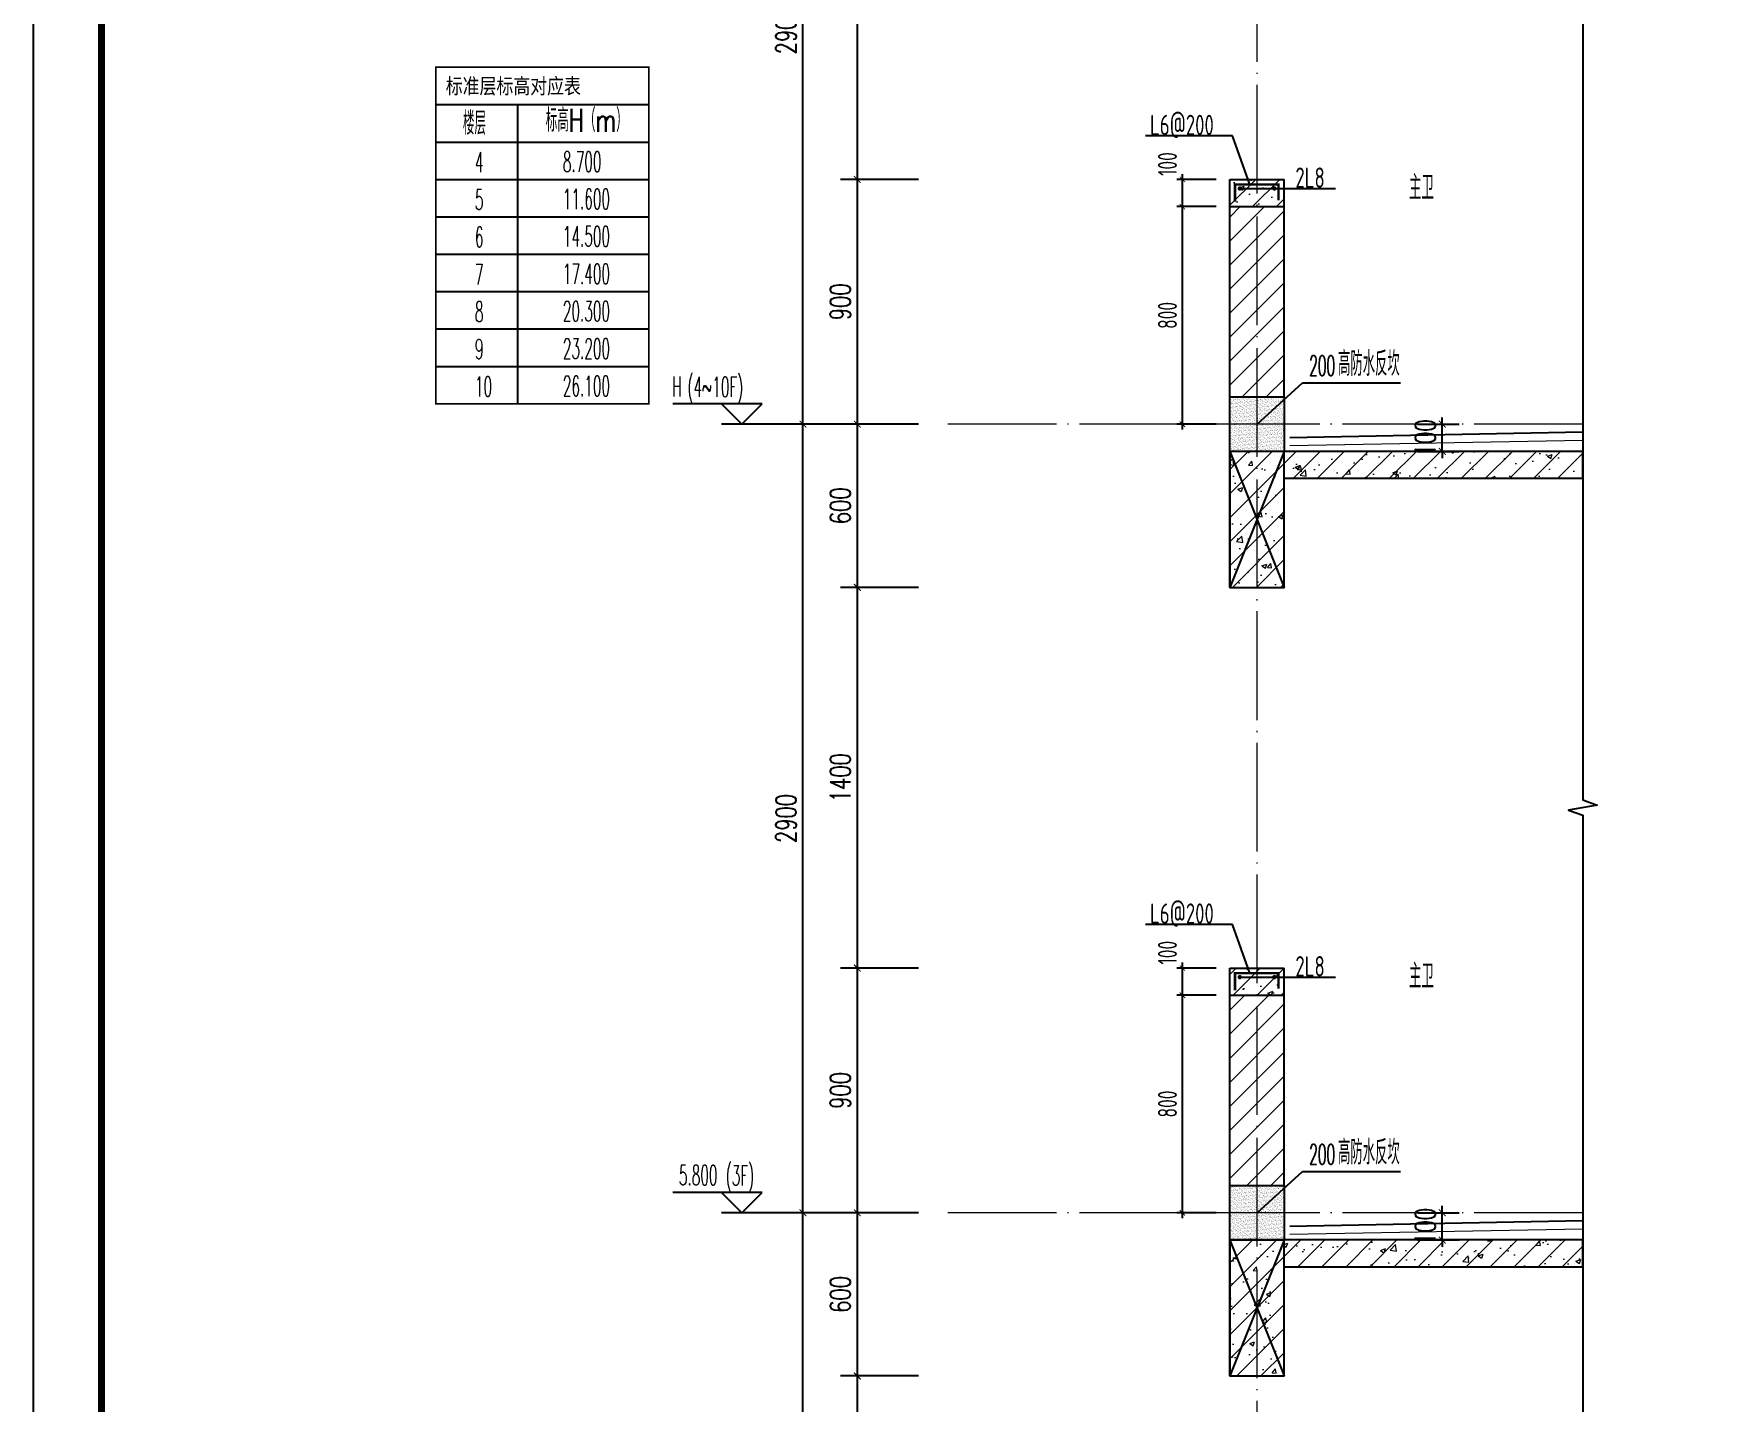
# Model space of a CAD drawing. Extents: x -668857 to 143095, y -247466 to 228182.
# Drawn here: x 59135 to 65303, y 157686 to 162720 of the extents above; entities that cross this region are included whole.
import ezdxf

# ---------------------------------------------------------------- set-up
doc = ezdxf.new("R2010")
doc.units = 0
doc.header["$LTSCALE"] = 1000
doc.linetypes.add('DOTE', pattern=[2.42, 2, -0.2, 0.02, -0.2])
doc.layers.get('0').update_dxf_attribs({"linetype": 'CONTINUOUS'})
doc.layers.get('DEFPOINTS').update_dxf_attribs({"linetype": 'CONTINUOUS'})
for name, color, linetype in [('C-Sheet-图框', 101, 'CONTINUOUS'), ('DIM', 2, 'CONTINUOUS'), ('DIM_ELEV', 3, 'CONTINUOUS'), ('DIM_IDEN', 67, 'CONTINUOUS'), ('DIM_SYMB', 3, 'CONTINUOUS'), ('PUB_DIM', 3, 'CONTINUOUS'), ('PUB_TEXT', 2, 'CONTINUOUS'), ('REIN', 6, 'CONTINUOUS'), ('S-大样-砼线', 7, 'CONTINUOUS'), ('S-引出线', 40, 'CONTINUOUS'), ('TEXT', 2, 'CONTINUOUS'), ('WALL', 5, 'CONTINUOUS'), ('yichutu', 7, 'CONTINUOUS'), ('看线', 251, 'CONTINUOUS'), ('立面-看线', 251, 'CONTINUOUS')]:
    doc.layers.add(name, color=color, linetype=linetype)
for name, color, linetype, lineweight in [('DOTE', 19, 'DOTE', 9), ('PUB_HATCH', 8, 'CONTINUOUS', 9), ('内粉刷', 37, 'CONTINUOUS', 9), ('图框', 9, 'CONTINUOUS', 18)]:
    doc.layers.add(name, color=color, linetype=linetype, lineweight=lineweight)
doc.styles.add('_TCH_DIM', font='SIMPLEX.shx', dxfattribs={"width": 0.7, "bigfont": 'GBCBIG.shx'})
doc.styles.add('_TCH_DIM_T3', font='SIMPLEX', dxfattribs={"width": 0.705882, "bigfont": 'GBCBIG'})
doc.styles.add('DIM_FONT_T3', font='SIMPLEX', dxfattribs={"width": 0.705882, "bigfont": 'GBCBIG'})
doc.styles.add('TSSD_DIMENSION', font='Tssdeng.shx', dxfattribs={"width": 0.7, "bigfont": 'tssdchn.shx'})
doc.styles.add('w', font='tssdeng.shx', dxfattribs={"width": 0.8, "bigfont": 'tssdchn.shx'})
doc.styles.add('宋体', font='', dxfattribs={"height": 50})
doc.styles.get('宋体').set_extended_font_data('SimSun')
doc.dimstyles.new('_TCH_ARCH&&25', dxfattribs={"dimtxt": 74.375, "dimasz": 25, "dimexe": 62.5, "dimexo": 75, "dimgap": 25, "dimtad": 1, "dimdec": 0, "dimzin": 0, "dimdsep": 46, "dimtxsty": '_TCH_DIM_T3', "dimblk": 'ARCHTICK', "dimcen": 0.09, "dimclrt": 7, "dimazin": 0, "dimtfac": 1, "dimtdec": 0, "dimtix": 1, "dimtmove": 2, "dimatfit": 3, "dimldrblk": 'ARCHTICK', "dimfxl": 0, "dimtolj": 1, "dimtzin": 0, "dimarcsym": 0})
doc.dimstyles.new('TSSD_20_20', dxfattribs={"dimtxt": 60, "dimasz": 20, "dimexe": 20, "dimexo": 50, "dimgap": 20, "dimtad": 1, "dimdec": 0, "dimzin": 0, "dimdsep": 46, "dimtxsty": 'TSSD_DIMENSION', "dimblk": 'ARCHTICK', "dimblk1": 'ARCHTICK', "dimblk2": 'ARCHTICK', "dimcen": 0, "dimdle": 20, "dimclrt": 7, "dimadec": 0, "dimazin": 0, "dimtfac": 1, "dimtdec": 0, "dimtix": 1, "dimtmove": 2, "dimatfit": 3, "dimfxl": 0, "dimtolj": 1, "dimtzin": 0, "dimarcsym": 0})
pattern_1 = [(45, (0, 0), (-44.1941738, 44.1941738), []), (50, (0, 0), (179.315046, -15.688034), [18.75, -206.25]), (355, (0, 0), (-34.687833, 188.048033), [15, -165]), (100.4514, (14.94, -1.3), (144.627345, 172.359886), [15.935047, -175.285528]), (46.1842, (0, 50), (266.810262, -41.379754), [28.125, -309.375]), (96.6356, (22.23, 46.55), (233.665676, 243.52947), [23.90257, -262.92825]), (351.1842, (0, 50), (233.665486, 243.52965), [22.5, -247.5]), (21, (25, 37.5), (149.226763, -100.654723), [18.75, -206.25]), (326, (25, 37.5), (60.828833, 181.28751), [15, -165]), (71.4514, (37.44, 29.11), (210.055657, 80.632624), [15.935047, -175.285528]), (37.5, (0, 0), (3.0399638, 83.2234635), [0, -163, 0, -167.5, 0, -165.625]), (7.5, (0, 0), (65.7673844, 98.602928), [0, -95.5, 0, -159.25, 0, -63.125]), (327.5, (-55.75, 0), (133.455609, -5.638718), [0, -62.5, 0, -195, 0, -258.75]), (317.5, (-80.75, 0), (145.796542, 25.026246), [0, -81.25, 0, -129.5, 0, -183.75])]

# ---------------------------------------------------------------- blocks, each defined once
blk = doc.blocks.new('GFDDDDRG')
at = {"layer": '图框'}
blk.add_lwpolyline([(923310, -107437), (923310, -159999), (893610, -159999), (893610, -107437)], close=True, dxfattribs=at)
blk.add_lwpolyline([(923310, -107437), (923310, -159999), (893610, -159999), (893610, -107437)], close=True, dxfattribs=at)
at = {"layer": '图框', "const_width": 50}
blk.add_lwpolyline([(894110, -159499), (922810, -159499), (922810, -108687), (894110, -108687)], close=True, dxfattribs=at)
blk = doc.blocks.new('A$C4D992532')
at = {"layer": 'C-Sheet-图框', "color": 0}
for p, q in [((-871.8, 1100), (-89.1, 1100)), ((-871.8, 1100), (-89.1, 1100)), ((-571.5, 1100), (-571.5, 0)), ((-871.8, 962.5), (-89.1, 962.5)), ((-871.8, 825), (-89.1, 825)), ((-871.8, 687.5), (-89.1, 687.5)), ((-871.8, 550), (-89.1, 550)), ((-871.8, 412.5), (-89.1, 412.5)), ((-871.8, 275), (-89.1, 275)), ((-871.8, 137.5), (-89.1, 137.5))]:
    blk.add_line(p, q, dxfattribs=at)
at = {"layer": 'C-Sheet-图框', "color": 0, "const_width": 6}
blk.add_lwpolyline([(-871.8, 0), (-89.1, 0), (-89.1, 1237.5), (-871.8, 1237.5)], close=True, dxfattribs=at)
at = {"layer": 'PUB_TEXT', "color": 2, "style": '宋体', "width": 0.8}
blk.add_text('标准层标高对应表', height=56.96, dxfattribs=at).set_placement((-835.8, 1139.9))
at = {"layer": 'PUB_TEXT', "style": '_TCH_DIM'}
for s, height, width, p in [('楼层', 84.4, 0.7, (-772.7, 989.5)), ('标高H（m）', 84.4, 0.7, (-468.2, 1000.6)), ('4', 74.4, 0.494118, (-728.4, 851.3)), ('8.700', 74.38, 0.494118, (-405, 853.2)), ('5', 74.4, 0.494118, (-728.4, 713.8)), ('11.600', 74.38, 0.494118, (-405, 715.7)), ('6', 74.4, 0.494118, (-728.4, 576.3)), ('14.500', 74.38, 0.494118, (-405, 578.2)), ('7', 74.4, 0.494118, (-728.4, 438.8)), ('17.400', 74.38, 0.494118, (-405, 440.7)), ('8', 74.4, 0.494118, (-728.4, 301.3)), ('20.300', 74.38, 0.494118, (-405, 303.2)), ('9', 74.4, 0.494118, (-728.4, 163.8)), ('23.200', 74.38, 0.494118, (-405, 165.7)), ('10', 74.38, 0.494118, (-728.4, 26.3)), ('26.100', 74.38, 0.494118, (-405, 28.2))]:
    blk.add_text(s, height=height, dxfattribs=dict(at, width=width)).set_placement(p)
blk = doc.blocks.new('yct-1051-594-26275-14850-25-1002.0')
at = {"layer": 'yichutu', "color": 7}
blk.add_lwpolyline([(0, 0), (0, 14850), (26275, 14850), (26275, 0)], close=True, dxfattribs=at)
blk = doc.blocks.new('_ArchTick')
at = {"color": 0, "linetype": 'ByBlock', "const_width": 0.15}
blk.add_lwpolyline([(-0.5, -0.5), (0.5, 0.5)], dxfattribs=at)
blk = doc.blocks.new('*D2123')
at = {"layer": 'DEFPOINTS', "color": 0}
for p in [(1158057.6, 465143.4), (1158223.5, 465143.4), (1158057.6, 465043.4)]:
    blk.add_point(p, dxfattribs=at)
at = {"layer": 'PUB_DIM', "color": 0, "lineweight": -2}
for p, q in [((1158132.6, 465143.4), (1158286, 465143.4)), ((1158223.5, 465143.4), (1158223.5, 465168.4)), ((1158223.5, 465043.4), (1158223.5, 465143.4)), ((1158132.6, 465043.4), (1158286, 465043.4)), ((1158223.5, 465043.4), (1158223.5, 465018.4))]:
    blk.add_line(p, q, dxfattribs=at)
at = {"layer": 'PUB_DIM', "color": 0, "lineweight": -2, "xscale": 25, "yscale": 25, "zscale": 25}
for p, rotation in [((1158223.5, 465143.4), 270), ((1158223.5, 465043.4), 90)]:
    blk.add_blockref('_ArchTick', p, dxfattribs=dict(at, rotation=rotation))
at = {"layer": 'PUB_DIM', "color": 7, "insert": (1158161.3, 465093.4), "char_height": 74.38, "attachment_point": 5, "rotation": 90, "style": '_TCH_DIM_T3'}
blk.add_mtext('\\A1;100', dxfattribs=at)
blk = doc.blocks.new('*D2661')
at = {"layer": 'DEFPOINTS', "color": 0}
for p in [(62165.1, 157783.2), (62465.1, 157783.2), (62465.1, 156383.2)]:
    blk.add_point(p, dxfattribs=at)
at = {"layer": 'PUB_DIM', "color": 0, "lineweight": -2}
for p, q in [((62390.1, 157783.2), (62102.6, 157783.2)), ((62165.1, 156383.2), (62165.1, 157783.2)), ((62390.1, 156383.2), (62102.6, 156383.2))]:
    blk.add_line(p, q, dxfattribs=at)
at = {"layer": 'PUB_DIM', "color": 0, "lineweight": -2, "xscale": 25, "yscale": 25, "zscale": 25}
for p, rotation in [((62165.1, 157783.2), 90), ((62165.1, 156383.2), 270)]:
    blk.add_blockref('_ArchTick', p, dxfattribs=dict(at, rotation=rotation))
at = {"layer": 'PUB_DIM', "color": 7, "insert": (62102.9, 157083.2), "char_height": 74.38, "attachment_point": 5, "rotation": 90, "style": '_TCH_DIM_T3'}
blk.add_mtext('\\A1;1400', dxfattribs=at)
blk = doc.blocks.new('*D2662')
at = {"layer": 'DEFPOINTS', "color": 0}
for p in [(62165.1, 158383.2), (62465.1, 158383.2), (62465.1, 157783.2)]:
    blk.add_point(p, dxfattribs=at)
at = {"layer": 'PUB_DIM', "color": 0, "lineweight": -2}
for p, q in [((62390.1, 158383.2), (62102.6, 158383.2)), ((62165.1, 157783.2), (62165.1, 158383.2)), ((62390.1, 157783.2), (62102.6, 157783.2))]:
    blk.add_line(p, q, dxfattribs=at)
at = {"layer": 'PUB_DIM', "color": 0, "lineweight": -2, "xscale": 25, "yscale": 25, "zscale": 25}
for p, rotation in [((62165.1, 158383.2), 90), ((62165.1, 157783.2), 270)]:
    blk.add_blockref('_ArchTick', p, dxfattribs=dict(at, rotation=rotation))
at = {"layer": 'PUB_DIM', "color": 7, "insert": (62102.9, 158083.2), "char_height": 74.38, "attachment_point": 5, "rotation": 90, "style": '_TCH_DIM_T3'}
blk.add_mtext('\\A1;600', dxfattribs=at)
blk = doc.blocks.new('*D2663')
at = {"layer": 'DEFPOINTS', "color": 0}
for p in [(62165.1, 159283.2), (62465.1, 159283.2), (62465.1, 158383.2)]:
    blk.add_point(p, dxfattribs=at)
at = {"layer": 'PUB_DIM', "color": 0, "lineweight": -2}
for p, q in [((62390.1, 159283.2), (62102.6, 159283.2)), ((62165.1, 158383.2), (62165.1, 159283.2)), ((62390.1, 158383.2), (62102.6, 158383.2))]:
    blk.add_line(p, q, dxfattribs=at)
at = {"layer": 'PUB_DIM', "color": 0, "lineweight": -2, "xscale": 25, "yscale": 25, "zscale": 25}
for p, rotation in [((62165.1, 159283.2), 90), ((62165.1, 158383.2), 270)]:
    blk.add_blockref('_ArchTick', p, dxfattribs=dict(at, rotation=rotation))
at = {"layer": 'PUB_DIM', "color": 7, "insert": (62102.9, 158833.2), "char_height": 74.38, "attachment_point": 5, "rotation": 90, "style": '_TCH_DIM_T3'}
blk.add_mtext('\\A1;900', dxfattribs=at)
blk = doc.blocks.new('*D2664')
at = {"layer": 'DEFPOINTS', "color": 0}
for p in [(62165.1, 160683.2), (62465.1, 160683.2), (62465.1, 159283.2)]:
    blk.add_point(p, dxfattribs=at)
at = {"layer": 'PUB_DIM', "color": 0, "lineweight": -2}
for p, q in [((62390.1, 160683.2), (62102.6, 160683.2)), ((62165.1, 159283.2), (62165.1, 160683.2)), ((62390.1, 159283.2), (62102.6, 159283.2))]:
    blk.add_line(p, q, dxfattribs=at)
at = {"layer": 'PUB_DIM', "color": 0, "lineweight": -2, "xscale": 25, "yscale": 25, "zscale": 25}
for p, rotation in [((62165.1, 160683.2), 90), ((62165.1, 159283.2), 270)]:
    blk.add_blockref('_ArchTick', p, dxfattribs=dict(at, rotation=rotation))
at = {"layer": 'PUB_DIM', "color": 7, "insert": (62102.9, 159983.2), "char_height": 74.38, "attachment_point": 5, "rotation": 90, "style": '_TCH_DIM_T3'}
blk.add_mtext('\\A1;1400', dxfattribs=at)
blk = doc.blocks.new('*D2665')
at = {"layer": 'DEFPOINTS', "color": 0}
for p in [(62165.1, 161283.2), (62465.1, 161283.2), (62465.1, 160683.2)]:
    blk.add_point(p, dxfattribs=at)
at = {"layer": 'PUB_DIM', "color": 0, "lineweight": -2}
for p, q in [((62390.1, 161283.2), (62102.6, 161283.2)), ((62165.1, 160683.2), (62165.1, 161283.2)), ((62390.1, 160683.2), (62102.6, 160683.2))]:
    blk.add_line(p, q, dxfattribs=at)
at = {"layer": 'PUB_DIM', "color": 0, "lineweight": -2, "xscale": 25, "yscale": 25, "zscale": 25}
for p, rotation in [((62165.1, 161283.2), 90), ((62165.1, 160683.2), 270)]:
    blk.add_blockref('_ArchTick', p, dxfattribs=dict(at, rotation=rotation))
at = {"layer": 'PUB_DIM', "color": 7, "insert": (62102.9, 160983.2), "char_height": 74.38, "attachment_point": 5, "rotation": 90, "style": '_TCH_DIM_T3'}
blk.add_mtext('\\A1;600', dxfattribs=at)
blk = doc.blocks.new('*D2666')
at = {"layer": 'DEFPOINTS', "color": 0}
for p in [(62165.1, 162183.2), (62465.1, 162183.2), (62465.1, 161283.2)]:
    blk.add_point(p, dxfattribs=at)
at = {"layer": 'PUB_DIM', "color": 0, "lineweight": -2}
for p, q in [((62390.1, 162183.2), (62102.6, 162183.2)), ((62165.1, 161283.2), (62165.1, 162183.2)), ((62390.1, 161283.2), (62102.6, 161283.2))]:
    blk.add_line(p, q, dxfattribs=at)
at = {"layer": 'PUB_DIM', "color": 0, "lineweight": -2, "xscale": 25, "yscale": 25, "zscale": 25}
for p, rotation in [((62165.1, 162183.2), 90), ((62165.1, 161283.2), 270)]:
    blk.add_blockref('_ArchTick', p, dxfattribs=dict(at, rotation=rotation))
at = {"layer": 'PUB_DIM', "color": 7, "insert": (62102.9, 161733.2), "char_height": 74.38, "attachment_point": 5, "rotation": 90, "style": '_TCH_DIM_T3'}
blk.add_mtext('\\A1;900', dxfattribs=at)
blk = doc.blocks.new('*D2667')
at = {"layer": 'DEFPOINTS', "color": 0}
for p in [(62165.1, 163583.2), (62465.1, 163583.2), (62465.1, 162183.2)]:
    blk.add_point(p, dxfattribs=at)
at = {"layer": 'PUB_DIM', "color": 0, "lineweight": -2}
for p, q in [((62390.1, 163583.2), (62102.6, 163583.2)), ((62165.1, 162183.2), (62165.1, 163583.2)), ((62390.1, 162183.2), (62102.6, 162183.2))]:
    blk.add_line(p, q, dxfattribs=at)
at = {"layer": 'PUB_DIM', "color": 0, "lineweight": -2, "xscale": 25, "yscale": 25, "zscale": 25}
for p, rotation in [((62165.1, 163583.2), 90), ((62165.1, 162183.2), 270)]:
    blk.add_blockref('_ArchTick', p, dxfattribs=dict(at, rotation=rotation))
at = {"layer": 'PUB_DIM', "color": 7, "insert": (62102.9, 162883.2), "char_height": 74.38, "attachment_point": 5, "rotation": 90, "style": '_TCH_DIM_T3'}
blk.add_mtext('\\A1;1400', dxfattribs=at)
blk = doc.blocks.new('*D2675')
at = {"layer": 'DEFPOINTS', "color": 0}
for p in [(61965.1, 158383.2), (62465.1, 158383.2), (62465.1, 155483.2)]:
    blk.add_point(p, dxfattribs=at)
at = {"layer": 'PUB_DIM', "color": 0, "lineweight": -2}
for p, q in [((62390.1, 158383.2), (61902.6, 158383.2)), ((61965.1, 155483.2), (61965.1, 158383.2)), ((62390.1, 155483.2), (61902.6, 155483.2))]:
    blk.add_line(p, q, dxfattribs=at)
at = {"layer": 'PUB_DIM', "color": 0, "lineweight": -2, "xscale": 25, "yscale": 25, "zscale": 25}
for p, rotation in [((61965.1, 158383.2), 90), ((61965.1, 155483.2), 270)]:
    blk.add_blockref('_ArchTick', p, dxfattribs=dict(at, rotation=rotation))
at = {"layer": 'PUB_DIM', "color": 7, "insert": (61902.9, 156933.2), "char_height": 74.38, "attachment_point": 5, "rotation": 90, "style": '_TCH_DIM_T3'}
blk.add_mtext('\\A1;2900', dxfattribs=at)
blk = doc.blocks.new('*D2676')
at = {"layer": 'DEFPOINTS', "color": 0}
for p in [(61965.1, 161283.2), (62465.1, 161283.2), (62465.1, 158383.2)]:
    blk.add_point(p, dxfattribs=at)
at = {"layer": 'PUB_DIM', "color": 0, "lineweight": -2}
for p, q in [((62390.1, 161283.2), (61902.6, 161283.2)), ((61965.1, 158383.2), (61965.1, 161283.2)), ((62390.1, 158383.2), (61902.6, 158383.2))]:
    blk.add_line(p, q, dxfattribs=at)
at = {"layer": 'PUB_DIM', "color": 0, "lineweight": -2, "xscale": 25, "yscale": 25, "zscale": 25}
for p, rotation in [((61965.1, 161283.2), 90), ((61965.1, 158383.2), 270)]:
    blk.add_blockref('_ArchTick', p, dxfattribs=dict(at, rotation=rotation))
at = {"layer": 'PUB_DIM', "color": 7, "insert": (61902.9, 159833.2), "char_height": 74.38, "attachment_point": 5, "rotation": 90, "style": '_TCH_DIM_T3'}
blk.add_mtext('\\A1;2900', dxfattribs=at)
blk = doc.blocks.new('*D2677')
at = {"layer": 'DEFPOINTS', "color": 0}
for p in [(61965.1, 164183.2), (62465.1, 164183.2), (62465.1, 161283.2)]:
    blk.add_point(p, dxfattribs=at)
at = {"layer": 'PUB_DIM', "color": 0, "lineweight": -2}
for p, q in [((62390.1, 164183.2), (61902.6, 164183.2)), ((61965.1, 161283.2), (61965.1, 164183.2)), ((62390.1, 161283.2), (61902.6, 161283.2))]:
    blk.add_line(p, q, dxfattribs=at)
at = {"layer": 'PUB_DIM', "color": 0, "lineweight": -2, "xscale": 25, "yscale": 25, "zscale": 25}
for p, rotation in [((61965.1, 164183.2), 90), ((61965.1, 161283.2), 270)]:
    blk.add_blockref('_ArchTick', p, dxfattribs=dict(at, rotation=rotation))
at = {"layer": 'PUB_DIM', "color": 7, "insert": (61902.9, 162733.2), "char_height": 74.38, "attachment_point": 5, "rotation": 90, "style": '_TCH_DIM_T3'}
blk.add_mtext('\\A1;2900', dxfattribs=at)
blk = doc.blocks.new('20210809.02282059')
at = {"layer": 'REIN', "const_width": 9}
blk.add_lwpolyline([(87484.2, 66580.9), (87484.2, 66644.7), (87644.1, 66644.7), (87644.1, 66586.8)], dxfattribs=at)
at = {"layer": 'REIN', "const_width": 8}
for points in [[(87497.7, 66629.7, 1), (87505.7, 66629.7, 1)], [(87625.1, 66629.7, 1), (87633.1, 66629.7, 1)]]:
    blk.add_lwpolyline(points, format="xyb", close=True, dxfattribs=at)
at = {"layer": 'S-引出线'}
for p, q in [((87474.6, 66823.8), (87154.5, 66823.8)), ((87538.8, 66644.7), (87474.6, 66823.8)), ((87501.7, 66629.7), (87853.3, 66629.7))]:
    blk.add_line(p, q, dxfattribs=at)
at = {"layer": 'TEXT', "style": 'w', "width": 0.7}
for s, p in [('L6@200', (87171.5, 66825.9)), ('2L8', (87706.2, 66632.1))]:
    blk.add_text(s, height=75, rotation=0, dxfattribs=at).set_placement(p)
blk = doc.blocks.new('20210809.03232467')
at = {"layer": 'S-大样-砼线'}
for p, q in [((87154.5, 67080.9), (87354.5, 66580.9)), ((87354.5, 67080.9), (87154.5, 66580.9))]:
    blk.add_line(p, q, dxfattribs=at)
blk.add_lwpolyline([(87354.5, 67080.9), (87154.5, 67080.9), (87154.5, 66580.9), (87354.5, 66580.9)], close=True, dxfattribs=at)
blk = doc.blocks.new('*D3118')
at = {"layer": 'DEFPOINTS', "color": 0}
for p in [(63360.6, 162183.2), (63535.3, 162183.2), (63535.3, 162083.2)]:
    blk.add_point(p, dxfattribs=at)
at = {"layer": 'DIM', "color": 0, "lineweight": -2}
for p, q in [((63485.3, 162183.2), (63340.6, 162183.2)), ((63360.6, 162063.2), (63360.6, 162203.2)), ((63485.3, 162083.2), (63340.6, 162083.2))]:
    blk.add_line(p, q, dxfattribs=at)
at = {"layer": 'DIM', "color": 0, "lineweight": -2, "xscale": 20, "yscale": 20, "zscale": 20}
for p, rotation in [((63360.6, 162183.2), 90), ((63360.6, 162083.2), 270)]:
    blk.add_blockref('_ArchTick', p, dxfattribs=dict(at, rotation=rotation))
at = {"layer": 'DIM', "color": 7, "insert": (63305.6, 162239.7), "char_height": 70, "attachment_point": 5, "rotation": 90, "style": 'TSSD_DIMENSION'}
blk.add_mtext('\\A1;100', dxfattribs=at)
blk = doc.blocks.new('*D3119')
at = {"layer": 'DEFPOINTS', "color": 0}
for p in [(63360.6, 159283.2), (63535.3, 159283.2), (63535.3, 159183.2)]:
    blk.add_point(p, dxfattribs=at)
at = {"layer": 'DIM', "color": 0, "lineweight": -2}
for p, q in [((63485.3, 159283.2), (63340.6, 159283.2)), ((63360.6, 159163.2), (63360.6, 159303.2)), ((63485.3, 159183.2), (63340.6, 159183.2))]:
    blk.add_line(p, q, dxfattribs=at)
at = {"layer": 'DIM', "color": 0, "lineweight": -2, "xscale": 20, "yscale": 20, "zscale": 20}
for p, rotation in [((63360.6, 159283.2), 90), ((63360.6, 159183.2), 270)]:
    blk.add_blockref('_ArchTick', p, dxfattribs=dict(at, rotation=rotation))
at = {"layer": 'DIM', "color": 7, "insert": (63305.6, 159339.7), "char_height": 70, "attachment_point": 5, "rotation": 90, "style": 'TSSD_DIMENSION'}
blk.add_mtext('\\A1;100', dxfattribs=at)
blk = doc.blocks.new('*D3139')
at = {"layer": 'DEFPOINTS', "color": 0}
for p in [(63360.6, 159183.2), (63535.3, 159183.2), (63535.3, 158383.2)]:
    blk.add_point(p, dxfattribs=at)
at = {"layer": 'DIM', "color": 0, "lineweight": -2}
for p, q in [((63360.6, 158363.2), (63360.6, 159203.2)), ((63485.3, 159183.2), (63340.6, 159183.2)), ((63485.3, 158383.2), (63340.6, 158383.2))]:
    blk.add_line(p, q, dxfattribs=at)
at = {"layer": 'DIM', "color": 0, "lineweight": -2, "xscale": 20, "yscale": 20, "zscale": 20}
for p, rotation in [((63360.6, 159183.2), 90), ((63360.6, 158383.2), 270)]:
    blk.add_blockref('_ArchTick', p, dxfattribs=dict(at, rotation=rotation))
at = {"layer": 'DIM', "color": 7, "insert": (63305.6, 158783.2), "char_height": 70, "attachment_point": 5, "rotation": 90, "style": 'TSSD_DIMENSION'}
blk.add_mtext('\\A1;800', dxfattribs=at)
blk = doc.blocks.new('*D3140')
at = {"layer": 'DEFPOINTS', "color": 0}
for p in [(63360.6, 162083.2), (63535.3, 162083.2), (63535.3, 161283.2)]:
    blk.add_point(p, dxfattribs=at)
at = {"layer": 'DIM', "color": 0, "lineweight": -2}
for p, q in [((63360.6, 161263.2), (63360.6, 162103.2)), ((63485.3, 162083.2), (63340.6, 162083.2)), ((63485.3, 161283.2), (63340.6, 161283.2))]:
    blk.add_line(p, q, dxfattribs=at)
at = {"layer": 'DIM', "color": 0, "lineweight": -2, "xscale": 20, "yscale": 20, "zscale": 20}
for p, rotation in [((63360.6, 162083.2), 90), ((63360.6, 161283.2), 270)]:
    blk.add_blockref('_ArchTick', p, dxfattribs=dict(at, rotation=rotation))
at = {"layer": 'DIM', "color": 7, "insert": (63305.6, 161683.2), "char_height": 70, "attachment_point": 5, "rotation": 90, "style": 'TSSD_DIMENSION'}
blk.add_mtext('\\A1;800', dxfattribs=at)
blk = doc.blocks.new('gdfgdgrdfaw')
at = {"layer": 'PUB_HATCH'}
h = blk.add_hatch(dxfattribs=at)
h.set_pattern_fill('钢筋混凝土', color=256, scale=25, style=0)
h.set_pattern_definition(pattern_1)
h.paths.add_polyline_path([(1157642.4, 465943.4), (1157642.4, 466043.4), (1157442.4, 466043.4), (1157442.4, 465943.4)])
h = blk.add_hatch(dxfattribs=at)
h.set_pattern_fill('普通砖', color=256, scale=25, style=0)
h.set_pattern_definition([(45, (0, 44.88), (-44.1941915, 44.1941915), [])])
h.paths.add_polyline_path([(1157642.4, 465243.4), (1157642.4, 465943.4), (1157442.4, 465943.4), (1157442.4, 465243.4)])
h = blk.add_hatch(dxfattribs=at)
h.set_pattern_fill('钢筋混凝土', color=256, scale=25, style=0)
h.set_pattern_definition(pattern_1)
h.paths.add_polyline_path([(1158740.9, 465043.4), (1157442.4, 465043.4), (1157642.4, 464943.4), (1158740.9, 464943.4)])
h = blk.add_hatch(dxfattribs=at)
h.set_pattern_fill('钢筋混凝土', color=256, scale=25, style=0)
h.set_pattern_definition(pattern_1)
h.paths.add_polyline_path([(1157642.4, 464543.4), (1157642.4, 464943.4), (1157442.4, 465043.4), (1157442.4, 464543.4)])
at = {"layer": '立面-看线'}
h = blk.add_hatch(dxfattribs=at)
h.set_pattern_fill('碎沙', color=256, scale=4)
h.set_pattern_definition([(37.5, (356389.152, 79681.42), (-0.32000626, 9.78826475), [0, -7.7216, 0, -8.636, 0, -8.255]), (7.5, (356389.152, 79681.42), (8.99046566, 14.33650201), [0, -4.1656, 0, -6.9596, 0, -2.667]), (327.5, (356382.904, 79681.42), (15.819847405, 0.02874369), [0, -2.54, 0, -9.144, 0, -11.938]), (317.5, (356382.904, 79681.42), (15.27112905, 4.45858647), [0, -1.27, 0, -5.9944, 0, -6.858])])
h.paths.add_polyline_path([(1157442.4, 465043.4), (1157642.4, 465043.4), (1157642.4, 465243.4), (1157442.4, 465243.4)])
at = {"layer": 'DIM_IDEN'}
for p, q in [((1157542.4, 465143.4), (1157709.2, 465294.9)), ((1157709.2, 465294.9), (1158069.4, 465294.9))]:
    blk.add_line(p, q, dxfattribs=at)
at = {"layer": 'WALL'}
for p, q in [((1157442.4, 465943.4), (1157442.4, 466043.4)), ((1157442.4, 466043.4), (1157642.4, 466043.4)), ((1157642.4, 465943.4), (1157642.4, 466043.4)), ((1157442.4, 465943.4), (1157642.4, 465943.4)), ((1157442.4, 465243.4), (1157442.4, 465943.4)), ((1157642.4, 465243.4), (1157642.4, 465943.4)), ((1157442.4, 465243.4), (1157642.4, 465243.4)), ((1158740.9, 465043.4), (1157442.4, 465043.4)), ((1157442.4, 464543.4), (1157442.4, 465043.4)), ((1158740.9, 464943.4), (1158740.9, 465043.4)), ((1158740.9, 464943.4), (1157642.4, 464943.4)), ((1157642.4, 464543.4), (1157642.4, 464943.4)), ((1157442.4, 464543.4), (1157642.4, 464543.4))]:
    blk.add_line(p, q, dxfattribs=at)
blk.add_lwpolyline([(1157442.4, 465243.4), (1157642.4, 465243.4), (1157642.4, 465043.4), (1157442.4, 465043.4)], close=True, dxfattribs=at)
at = {"layer": '内粉刷'}
blk.add_lwpolyline([(1158740.9, 465083.4), (1157662.4, 465063.4)], dxfattribs=at)
at = {"layer": '看线', "color": 32}
blk.add_lwpolyline([(1158740.9, 465113.4), (1157662.4, 465093.4)], dxfattribs=at)
at = {"layer": 'PUB_TEXT', "style": 'DIM_FONT_T3'}
for s, height, width, p in [('主卫', 89.36, 0.705882, (1158101.6, 465969)), ('高防水反坎', 89.36, 0.705882, (1157840.1, 465321.1)), ('200', 74.38, 0.49827, (1157734.2, 465321.1))]:
    blk.add_text(s, height=height, dxfattribs=dict(at, width=width)).set_placement(p)
at = {"layer": 'PUB_DIM'}
dim = blk.add_aligned_dim(p1=(1158057.6, 465043.4), p2=(1158057.6, 465143.4), distance=-166, dimstyle='_TCH_ARCH&&25', dxfattribs=at)
dim.commit()
dim.dimension.update_dxf_attribs({"geometry": '*D2123', "text_midpoint": (1158161.3, 465093.4)})

msp = doc.modelspace()

# ---------------------------------------------------------------- linework, layer by layer
at = {"layer": 'DIM_ELEV'}
for p, q in [((61815.06, 161358.23), (61487.06, 161358.23)), ((61740.06, 161283.23), (61665.06, 161358.23)), ((61740.06, 161283.23), (61815.06, 161358.23)), ((62165.06, 161283.23), (61665.06, 161283.23)), ((61815.06, 158458.23), (61487.06, 158458.23)), ((61740.06, 158383.23), (61665.06, 158458.23)), ((61740.06, 158383.23), (61815.06, 158458.23)), ((62165.06, 158383.23), (61665.06, 158383.23))]:
    msp.add_line(p, q, dxfattribs=at)
at = {"layer": 'DIM_SYMB'}
msp.add_lwpolyline([(64833.78, 168563.23), (64833.78, 159901.35), (64886.28, 159882.24), (64781.28, 159863.73), (64833.78, 159845.1), (64833.78, 151183.22)], dxfattribs=at)
at = {"layer": 'DOTE', "color": 1, "linetype": 'DOTE', "ltscale": 0.2}
for p, q in [((63635.25, 151483.22), (63635.25, 169163.23)), ((64833.78, 161283.23), (62465.06, 161283.23)), ((64833.78, 158383.23), (62465.06, 158383.23))]:
    msp.add_line(p, q, dxfattribs=at)

# ---------------------------------------------------------------- block references
at = {"xscale": 0.5, "yscale": 0.5, "zscale": 0.5}
msp.add_blockref('GFDDDDRG', (-387669.74, 227309.73), dxfattribs=at)
for name, p in [('A$C4D992532', (61487.06, 161358.23)), ('gdfgdgrdfaw', (-1093907.14, -306760.15))]:
    msp.add_blockref(name, p)
at = {"layer": 'PUB_TEXT'}
msp.add_blockref('gdfgdgrdfaw', (-1093907.14, -303860.15), dxfattribs=at)
at = {"layer": 'REIN'}
for p in [(-23929.93, 95520.12), (-23929.93, 92620.12)]:
    msp.add_blockref('20210809.02282059', p, dxfattribs=at)
at = {"layer": 'yichutu', "rotation": 270}
msp.add_blockref('yct-1051-594-26275-14850-25-1002.0', (59135.15, 173591.25), dxfattribs=at)
at = {"layer": '立面-看线'}
for p in [(-23619.26, 94102.29), (-23619.26, 91202.29)]:
    msp.add_blockref('20210809.03232467', p, dxfattribs=at)

# ---------------------------------------------------------------- texts
at = {"layer": 'PUB_TEXT', "style": '_TCH_DIM', "width": 0.494118}
for s, height, p in [('(4~10F)', 74.375, (61540.23, 161383.25)), ('H', 74.38, (61484.46, 161384.48)), ('5.800', 74.375, (61508.96, 158484.48)), ('(3F)', 74.375, (61681.11, 158483.25))]:
    msp.add_text(s, height=height, dxfattribs=at).set_placement(p)

# ---------------------------------------------------------------- dimensions: what is measured, and where the dimension line sits
at = {"layer": 'DIM'}
for base, p1, p2, picture, middle in [((63360.64, 162183.23), (63535.25, 162083.23), (63535.25, 162183.23), '*D3118', (63305.64, 162239.67)), ((63360.64, 159283.23), (63535.25, 159183.23), (63535.25, 159283.23), '*D3119', (63305.64, 159339.67))]:
    dim = msp.add_linear_dim(base=base, p1=p1, p2=p2, angle=90, dimstyle='TSSD_20_20', override={"dimtxt": 70}, dxfattribs=at)
    dim.commit()
    dim.dimension.update_dxf_attribs({"geometry": picture, "text_midpoint": middle, "dimtype": 161})
for p1, p2, picture, middle in [((63535.25, 161283.23), (63535.25, 162083.23), '*D3140', (63305.64, 161683.23)), ((63535.25, 158383.23), (63535.25, 159183.23), '*D3139', (63305.64, 158783.23))]:
    dim = msp.add_aligned_dim(p1=p1, p2=p2, distance=174.61, dimstyle='TSSD_20_20', override={"dimtxt": 70}, dxfattribs=at)
    dim.commit()
    dim.dimension.update_dxf_attribs({"geometry": picture, "text_midpoint": middle})
at = {"layer": 'PUB_DIM'}
for p1, p2, distance, picture, middle in [((62465.06, 161283.23), (62465.06, 164183.23), 500, '*D2677', (61902.87, 162733.23)), ((62465.06, 162183.23), (62465.06, 163583.23), 300, '*D2667', (62102.87, 162883.23)), ((62465.06, 161283.23), (62465.06, 162183.23), 300, '*D2666', (62102.87, 161733.23)), ((62465.06, 158383.23), (62465.06, 161283.23), 500, '*D2676', (61902.87, 159833.23)), ((62465.06, 160683.23), (62465.06, 161283.23), 300, '*D2665', (62102.87, 160983.23)), ((62465.06, 159283.23), (62465.06, 160683.23), 300, '*D2664', (62102.87, 159983.23)), ((62465.06, 158383.23), (62465.06, 159283.23), 300, '*D2663', (62102.87, 158833.23)), ((62465.06, 155483.23), (62465.06, 158383.23), 500, '*D2675', (61902.87, 156933.23)), ((62465.06, 157783.23), (62465.06, 158383.23), 300, '*D2662', (62102.87, 158083.23)), ((62465.06, 156383.23), (62465.06, 157783.23), 300, '*D2661', (62102.87, 157083.23))]:
    dim = msp.add_aligned_dim(p1=p1, p2=p2, distance=distance, dimstyle='_TCH_ARCH&&25', dxfattribs=at)
    dim.commit()
    dim.dimension.update_dxf_attribs({"geometry": picture, "text_midpoint": middle})

doc.saveas('drawing.dxf')
